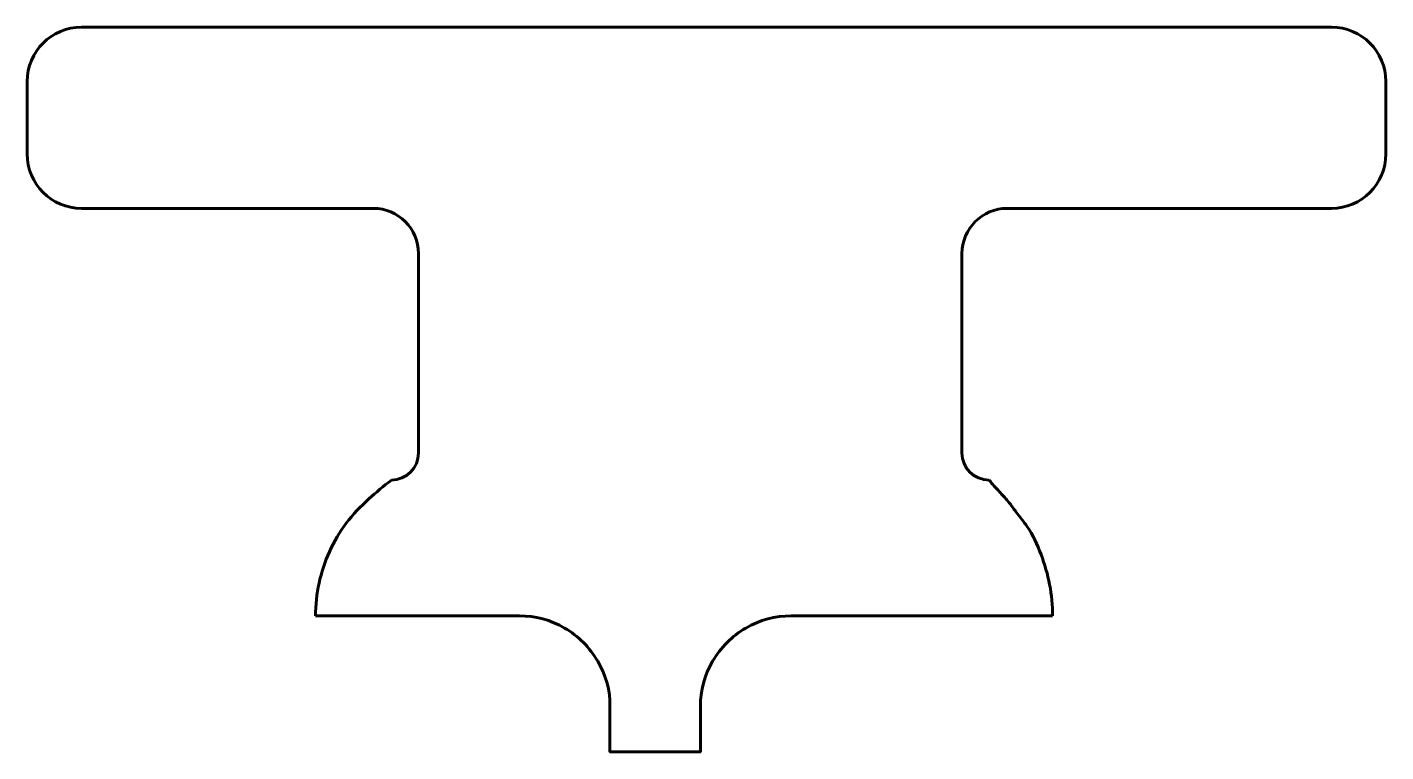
# Model space of a CAD drawing. Header units: millimetres. Extents: x -13.9 to 16.1, y 300 to 316.
import ezdxf

# ---------------------------------------------------------------- set-up
doc = ezdxf.new("R2010")
doc.units = ezdxf.units.MM
doc.linetypes.add('K5LT_BASIC', pattern=[0])

msp = doc.modelspace()

# ---------------------------------------------------------------- linework, layer by layer
at = {"color": 150, "linetype": 'K5LT_BASIC', "lineweight": 60, "true_color": 0x0080ff}
for p, q in [((14.933, 316), (-12.667, 316)), ((-13.867, 313.2), (-13.867, 314.8)), ((16.133, 313.2), (16.133, 314.8)), ((-12.667, 312), (-6.226, 312)), ((7.774, 312), (14.933, 312)), ((-5.226, 306.6), (-5.226, 311)), ((6.774, 306.6), (6.774, 311)), ((-3, 303), (-7.5, 303)), ((8.774, 303), (3, 303))]:
    msp.add_line(p, q, dxfattribs=at)
msp.add_lwpolyline([(1, 301), (1, 300), (-1, 300), (-1, 301)], dxfattribs=at)
for centre, radius, start, end in [((-12.667, 314.8), 1.2, 90, 180), ((14.933, 314.8), 1.2, 0, 90), ((-12.667, 313.2), 1.2, 180, 270), ((14.933, 313.2), 1.2, 270, 0), ((-6.226, 311), 1, 0, 90), ((7.774, 311), 1, 90, 180), ((-5.826, 306.6), 0.6, 270, 0), ((7.374, 306.6), 0.6, 180, 270)]:
    msp.add_arc(centre, radius, start, end, dxfattribs=at)
for points, knots in [([(-7.5, 303), (-7.501, 303.243), (-7.448, 303.732), (-7.216, 304.429), (-6.844, 305.065), (-6.353, 305.575), (-5.996, 305.866), (-5.826, 306)], [0, 0, 0, 0, 0.729921, 1.459842, 2.189762, 2.919682, 3.57014, 3.57014, 3.57014, 3.57014]), ([(7.374, 306), (7.443, 305.91), (7.585, 305.757), (7.808, 305.522), (7.994, 305.254), (8.291, 304.897), (8.535, 304.364), (8.73, 303.697), (8.778, 303.231), (8.774, 303)], [0, 0, 0, 0, 0.340866, 0.624023, 0.971261, 1.318498, 2.012973, 2.707448, 3.401923, 3.401923, 3.401923, 3.401923]), ([(-3, 303), (-2.655, 303.01), (-1.95, 302.808), (-1.192, 302.05), (-0.99, 301.345), (-1, 301)], [0, 0, 0, 0, 1.035276, 2.070553, 3.105829, 3.105829, 3.105829, 3.105829]), ([(1, 301), (0.99, 301.345), (1.192, 302.05), (1.95, 302.808), (2.655, 303.01), (3, 303)], [0, 0, 0, 0, 1.035276, 2.070552, 3.105828, 3.105828, 3.105828, 3.105828])]:
    msp.add_open_spline(points, degree=3, knots=knots, dxfattribs=at)

doc.saveas('drawing.dxf')
